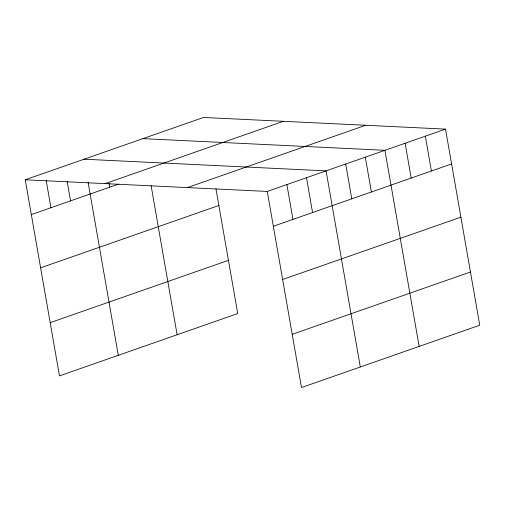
<?xml version="1.0" encoding="UTF-8"?>
<svg xmlns="http://www.w3.org/2000/svg" width="505" height="505" viewBox="0 0 505 505"><rect width="100%" height="100%" fill="white"/><g stroke="black" fill="none" stroke-linecap="round" stroke-linejoin="round"><path stroke-width="0.76" d="M25.25 179.774L203.502 117.457L445.524 129.122L479.75 325.226L301.498 387.543L267.271 191.439L25.25 179.774L59.476 375.878L237.729 313.561L215.951 188.769M105.116 183.624L283.368 121.307M31.329 214.593L118.473 184.123M187.405 187.589L365.658 125.272M40.615 267.82L218.873 205.497M267.271 191.439L445.524 129.122M273.344 226.259L451.603 163.942M50.184 322.657L228.443 260.334M282.636 279.486L460.888 217.163M292.206 334.323L470.458 271.999M142.896 138.641L384.917 150.307L419.144 346.417M84.076 159.208L326.091 170.873L360.317 366.977M425.324 136.186L431.396 171.006M405.117 143.25L411.196 178.063M365.311 157.162L371.39 191.982M345.704 164.018L351.777 198.837M306.484 177.728L312.563 212.548M286.878 184.584L292.957 219.404M151.096 185.625L177.122 334.746M109.086 183.302L109.762 187.172M88.122 182.419L118.303 355.312M67.165 181.541L70.542 200.883M46.208 180.657L50.936 207.738"/></g></svg>
